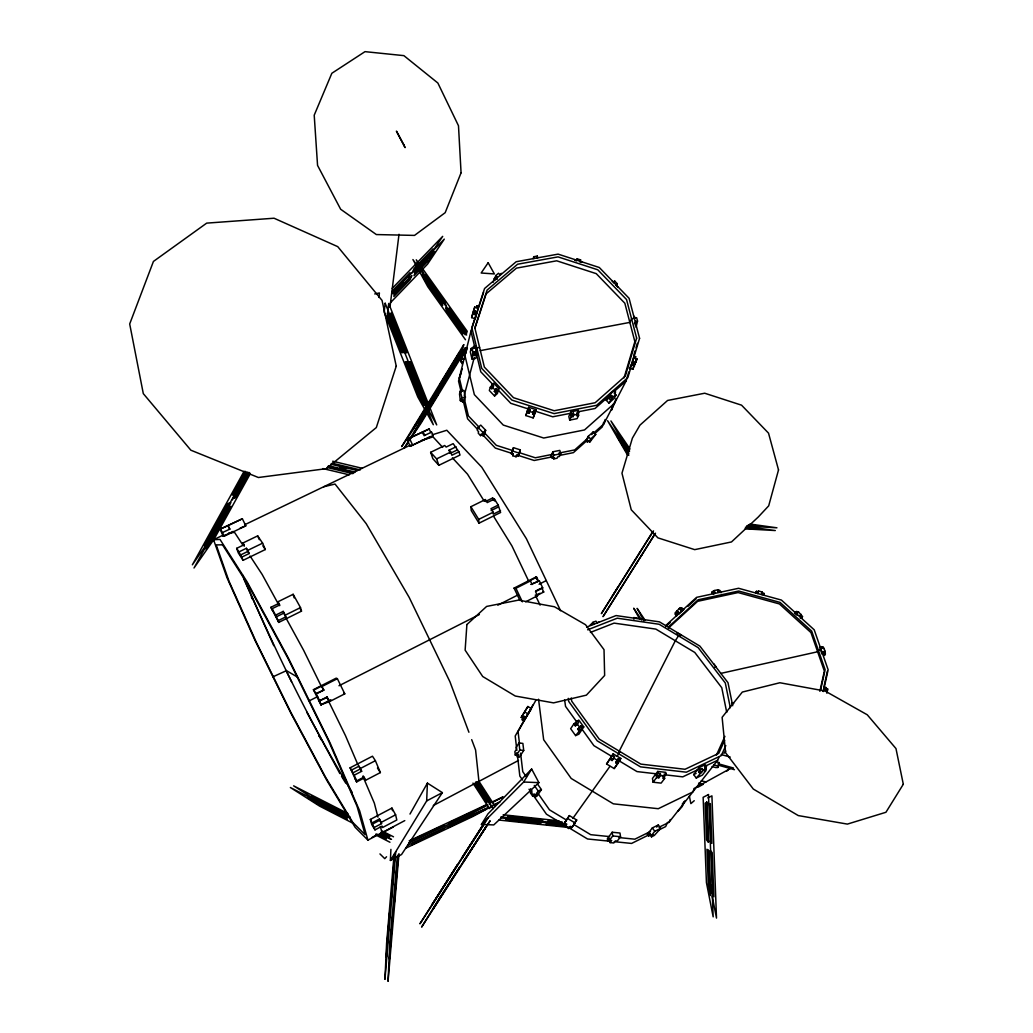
<?xml version="1.0" encoding="UTF-8"?>
<svg xmlns="http://www.w3.org/2000/svg" width="1033" height="1033" viewBox="0 0 1033 1033"><rect width="100%" height="100%" fill="white"/><g stroke="black" fill="none" stroke-linecap="round" stroke-linejoin="round"><path stroke-width="1.5" d="M390.397 860.463L426.668 800.924L427.404 783.117L442.369 792.621L401.54 854.523L390.397 860.463L390.913 849.384M394.102 854.381L386.6 943.336L384.947 979.374L395.742 851.683M378.93 297.452L379.408 292.959L374.734 293.953M387.814 310.83L388.718 303.444L436.714 424.899L421.167 397.059L407.041 361.382M387.969 323.226L388.95 315.285M389.945 307.343L399.009 234.284M825.29 689.941L825.664 688.249L827.588 688.791L827.213 690.483L827.588 689.786L825.664 689.243L826.038 687.552L824.114 687.022L823.185 691.271M826.839 693.195L827.588 689.786M819.879 691.335L824.36 671.101L810.957 632.583L779.386 603.931L738.104 592.568L697.637 601.322L668.351 628.154M820.628 689.941L825.122 669.681L811.68 631.098L780.057 602.407L738.698 591.031L698.153 599.786L668.816 626.657M823.96 686.713L827.381 671.192M823.353 691.529L828.143 669.771L814.198 629.794L781.413 600.07L738.582 588.281L696.565 597.358L666.156 625.172M762.134 592.012L761.825 592.787L763.929 593.368L763.516 595.047L763.839 594.285L761.734 593.704L761.411 594.479L762.134 592.012L758.532 591.031L757.809 593.484L758.532 591.031M758.209 591.793L756.427 591.302L756.014 592.994L756.324 592.219L758.119 592.71M712.086 766.538L715.74 767.571L717.845 767.454L718.284 765.66L718 766.292M717.845 767.454L719.278 762.612L716.231 761.76M465.96 352.86L463.675 352.124L460.795 361.757L462.603 362.363L462.113 363.887L462.5 362.312M471.629 317.596L474.754 307.111L471.629 317.596L475.27 318.771L478.873 306.439L477.039 305.845L476.42 307.769M463.675 352.124L460.912 361.821M472.52 313.955L474.354 314.536L475.348 311.062L473.514 310.468M474.354 314.536L475.348 311.062M477.039 305.845L476.575 307.705L474.586 307.175M462.448 391.055L459.311 377.949L470.945 331.231L476.303 314.768M460.292 391.003L459.517 394.051L460.344 400.662L462.087 400.326L462.474 401.927L464.204 401.592L465.418 397.072L463.804 390.332L460.292 391.003L461.906 397.757L461.118 400.765L462.861 400.43L462.474 401.927M471.203 348.444L470.312 351.917L472.029 359.058L475.761 358.361L477.143 353.17L475.4 345.978L471.203 348.444L471.681 350.445L472.133 348.702L474.018 348.341L473.527 346.326M460.344 400.662L460.744 399.164L461.118 400.765M472.029 359.058L472.972 352.163L472.133 348.702M472.933 355.61L474.806 355.262L474.857 351.801L472.972 352.163M493.012 282.371L495.84 275.514L498.513 273.254L499.817 274.61L501.367 273.306M464.23 395.419L474.289 357.353M474.806 355.262L474.857 351.801M475.851 351.465L476.768 347.966L479.596 347.424M496.641 278.794L497.144 276.87L495.84 275.514M629.226 368.135L632.829 369.298L634.055 365.204M632.829 369.298L637.012 359.006L635.205 358.425L635.695 356.772L633.875 356.191M611.471 409.636L612.401 406.55M612.233 408.177L611.691 409.985L614.777 401.863M613.163 405.078L613.628 403.541M615.9 398.725L614.545 403.27L584.523 429.948L543.732 438.031L503.278 425.079L474.354 394.632L464.915 355.442L467.368 347.901M624.048 377.858L634.869 341.652L624.836 303.237L596.248 273.642L556.697 260.807L516.461 268.128L486.117 293.863L474.896 328.429M593.316 433.356L603.763 424.046L626.114 380.945L628.813 371.919M629.717 368.91L631.06 364.404M633.745 355.378L635.101 350.871M635.992 347.863L637.348 343.356M633.461 357.573L631.822 363.074L635.153 364.016M634.572 365.94L632.764 365.359L633.332 363.435M603.659 422.342L602.291 426.9L595.073 433.344M603.763 424.046L605.144 419.475M478.137 427.404L477.259 430.283L478.628 431.729L478.202 433.15L480.552 435.629L481.856 434.493L483.018 435.719L484.322 434.583L485.691 430.309L480.758 425.105L478.137 427.404L483.057 432.595L482.166 435.448L480.991 434.209L480.552 435.629M490.326 387.207L489.319 390.5L494.575 396.013L497.364 393.586L498.926 388.666L493.645 383.114L490.326 387.207L491.798 388.757L493.206 387.543L491.721 385.993M491.798 388.757L493.709 385.89L492.237 384.328M533.157 258.689L533.764 256.726L537.302 256.094L537.741 257.837M495.595 392.747L494.329 391.43L496.253 388.563L497.519 389.88L494.575 396.013M512.768 455.721L513.285 454.352L511.361 453.732L513.44 447.676L520.335 449.884L518.23 455.927L516.59 455.398L516.061 456.767L512.768 455.721L513.272 454.081L511.361 453.461L511.877 452.092M534.384 414.75L533.144 417.9L525.81 415.55L528.702 407.286L536.088 409.649L535.546 411.405L533.777 410.837L533.17 412.438L532.615 414.194L534.384 414.75L534.926 412.993L533.17 412.438M582.108 262.266L580.094 261.607L580.611 259.929L577.15 258.805L576.621 260.484L574.903 259.916M525.81 415.55L527.011 412.387L529.077 413.058L530.226 409.701L528.16 409.042M516.061 456.767L516.565 455.127L518.204 455.656L520.335 449.884M518.23 455.927L518.708 454.016M532.615 414.194L533.777 410.837M533.144 417.9L536.088 409.649M536.682 258.056L537.302 256.094M494.329 391.43L496.253 388.563M511.361 453.732L513.44 447.676M483.018 435.719L483.47 434.312L482.166 435.448M680.695 610.348L679.533 608.282L675.453 612.556L674.962 614.067L676.835 615.797M676.964 610.632L678.371 611.936L676.86 613.86L675.453 612.556M678.371 611.936L678.126 612.685L676.718 611.381M679.533 608.282L679.288 609.044L680.786 607.675L683.846 609.522L678.513 614.415L677.106 613.098M479.222 305.781L483.599 292.3M459.311 377.949L462.267 368.82M460.989 373.468L458.536 381.048L461.17 392.036M680.295 609.199L680.786 607.675M711.698 593.239L712.254 591.702L714.281 590.553L717.819 589.791L718.116 592.283L717.819 589.791M714.578 593.045L712.809 593.42L714.849 592.271L714.281 590.553M719.045 591.651L719.614 590.114L717.548 590.553M577.15 258.805L576.427 260.755L574.71 260.2M579.887 261.878L580.611 259.929M526.895 412.064L528.702 407.286M529.077 413.058L530.226 409.701M408.409 276.896L410.049 272.622L392.617 290.635L392.243 293.566L403.025 282.448M412.399 272.764L414.052 268.477L432.982 248.914L427.326 257.359L413.458 271.666M755.807 592.839L756.427 591.302M763.297 594.892L763.929 593.368M613.873 282.939L614.687 281.041L617.192 283.636L616.378 285.534M718.439 764.497L719.278 762.612M552.849 451.783L550.989 455.902L551.415 457.58L553.352 457.193L553.765 458.884L557.084 458.226L557.717 456.857L559.37 456.534L560.661 453.797L559.809 450.401L552.849 451.783L553.701 455.179L552.448 457.916L554.385 457.529L553.765 458.884M570.952 411.78L568.809 416.506L569.712 420.108L577.098 418.649L578.57 415.524L578.39 410.321L570.952 411.78L571.146 416.983L569.712 420.108M659.002 827.265L668.958 822.358L717.638 760.262L718.929 757.396M725.799 745.581L721.279 755.614L686.351 772.193L640.486 766.86L597.229 740.842L568.731 701.472L568.292 698.334M716.424 755.11L724.921 736.335M724.624 740.338L718.748 753.341L685.034 769.275L640.834 764.11L599.166 739.06L571.688 701.136L571.249 697.972M551.415 457.58L552.035 456.224L552.448 457.916M571.146 416.983L573.225 416.57L573.496 413.187L571.404 413.587M694.073 789.135L692.769 791.988L658.266 808.71L613.331 803.829L571.197 778.456L543.668 739.731L538.542 699.238M573.225 416.57L573.496 413.187M684.763 800.885L682.129 806.631L677.855 811.396M798.47 611.846L797.192 613.06L795.81 611.82L795.475 612.569L796.753 611.355L798.122 612.595L798.47 611.846L802.499 616.559L801.789 618.057M668.958 822.358L670.275 819.518M667.615 822.333L665.639 826.594L658.55 830.106M578.854 412.128L577.073 412.477L576.801 415.873L578.57 415.524M801.234 614.351L799.955 615.565L801.569 617.024L801.221 617.773L802.499 616.559M634.83 323.239L635.708 321.444L637.529 321.095L636.638 317.699L634.817 318.048L634.378 316.356M635.347 325.214L636.225 323.419L635.708 321.444M637.529 321.095L636.005 327.241M588.151 436.404L586.047 440.613L587.26 441.892L588.694 440.626L589.92 441.904L595.744 434.428L593.278 431.846L588.151 436.404L590.618 438.986L589.197 441.788L587.971 440.51L587.26 441.892M615.513 392.011L614.196 393.16L615.991 395.006L614.338 398.234L608.915 403.051L606.281 400.313L608.708 395.471L614.183 390.629L615.513 392.011L614.674 393.638M617.579 763.839L620.807 758.429L613.176 753.845L606.578 763.981L614.183 768.565L617.579 763.839L615.745 762.741L616.52 761.231L618.225 758.842L620.045 759.952M610.542 399.848L609.225 398.48L611.575 395.497L612.892 396.879L608.915 403.051M591.844 434.673L593.278 431.846M609.225 398.48L611.575 395.497M619.994 751.585L617.153 756.233M679.675 633.978L675.311 640.783L618.767 752.076M615.745 762.741L618.225 758.842M680.373 636.108L681.044 634.791M614.183 768.565L620.807 758.429M609.935 759.242L612.078 760.533L614.545 756.634L612.401 755.343L606.578 763.981M612.078 760.533L614.545 756.634M676.938 634.055L677.609 632.738M589.92 441.904L590.631 440.51L589.197 441.788M612.401 755.343L613.176 753.845M821.429 646.619L822.01 648.298L823.856 647.885L825.044 651.281L823.198 651.694L823.895 653.682L822.048 654.096L819.582 647.032L822.888 646.929L823.482 648.621M635.695 356.772L634.804 358.49L636.625 359.071L636.134 360.711L637.012 359.006M568.744 828.479L570.293 826.31L572.037 827.356L576.698 820.008L569.377 815.605L563.966 823.637L566.019 824.863L565.245 826.361L568.744 828.479L569.519 826.981L571.262 828.027L572.024 826.529M572.037 827.356L572.811 825.858L571.262 828.027M822.152 648.388L822.888 646.929M825.044 651.281L825.367 653.992L823.521 654.406L823.198 651.694M632.764 365.359L634.21 361.731L636.031 362.312M565.245 826.361L566.781 824.192L564.741 822.952L565.516 821.467L563.966 823.637M564.741 822.952L569.377 815.605M823.521 654.406L823.895 653.682M825.367 653.992L824.618 655.439L823.624 652.624M825.664 688.249L826.038 687.552M826.826 690.186L827.588 688.791M244.15 471.229L192.37 564.793L212.372 536.062L230.863 502.632M245.454 471.371L232.36 495.014L234.078 494.355L246.409 472.068M246.603 473.062L194.01 567.995L214.012 539.239L250.244 473.811M232.399 499.856L247.804 472.004M247.894 473.204L234.026 498.229L235.744 497.557L249.624 472.494M409.985 814.056L427.404 783.117M636.251 563.773L637.116 562.275M640.899 556.4L641.738 554.928M522.233 719.807L522.982 718.503L521.226 717.444L527.876 706.495L531.401 708.625L523.989 720.866L522.233 719.807L524.402 716.243L523.666 717.548L521.897 716.489L522.646 715.185M532.886 705.023L515.209 736.025L516.874 750.449M535.753 700.503L518.062 731.519L519.509 743.876M521.226 717.444L527.876 706.495M634.598 560.777L635.45 559.279M639.246 553.404L640.086 551.932M481.417 824.45L523.666 782.02L531.659 769.043L538.903 782.64L493.761 824.928L481.417 824.45L487.95 813.888L531.659 769.043M612.104 596.48L617.786 587.325M652.598 531.943L601.374 613.641L653.515 530.885M655.116 533.57L603.027 616.662L655.503 533.235M527.101 715.417L531.401 708.625M598.869 622.073L597.139 622.757L595.938 621.156L592.955 622.318L589.908 625.365M518.979 742.947L516.087 747.453L516.319 749.429L514.873 751.675L515.273 755.058L517.21 755.291L517.417 756.969L519.354 757.202L523.718 750.462L522.879 743.411L518.979 742.947L519.806 750.01L516.9 754.503L518.85 754.736L517.417 756.969M515.273 755.058L516.707 752.825L516.9 754.503M486.285 819.556L419.94 923.812L488.402 817.439M573.883 723.875L570.655 728.704L575.613 735.599L578.88 734.179L583.774 726.948L578.777 720.04L573.883 723.875L575.278 725.812L576.918 725.101L575.523 723.165M575.278 725.812L578.545 722.674L577.137 720.737M408.59 441.698L404.174 448.257L465.341 347.63L464.204 352.24L420.947 423.336L410.346 439.077M532.615 796.069L534.1 793.861L535.223 795.462L536.811 794.739L535.326 796.947L534.203 795.345L532.615 796.069L530.355 792.84L531.84 790.619L530.523 788.747M578.867 730.783L577.679 729.13L580.946 726.005L582.134 727.658L575.613 735.599M577.679 729.13L580.946 726.005M535.223 795.462L538.206 791.033L541.408 789.586L537.483 783.982M541.408 789.586L536.915 796.223L535.326 796.947M572.85 818.368L609.883 766.421M573.896 823.921L576.698 820.008M612.195 832.236L607.378 838.68L607.649 840.526L609.819 840.746L610.09 842.592L613.822 842.98L615.436 840.836L617.295 841.03L620.536 836.743L619.981 833.037L612.195 832.236L612.75 835.942L609.522 840.242L611.704 840.462L610.09 842.592M657.724 771.419L652.469 778.443L653.101 782.213L661.12 783.117L664.645 778.469L664.322 776.584L666.091 774.234L665.769 772.348L657.724 771.419L658.047 773.304L656.291 775.654L656.601 777.539L653.101 782.213M607.649 840.526L609.25 838.396L609.522 840.242M656.601 777.539L658.86 777.797L658.538 775.912L660.307 773.562L658.047 773.304M658.86 777.797L660.629 775.46L660.307 773.562M666.091 774.234L664.167 774.014L664.503 775.899L662.734 778.249L664.645 778.469M647.381 834.315L652.34 827.924L658.344 824.967L660.771 828.324L654.354 835.4L651.474 836.833L650.274 835.155L648.595 835.981L647.381 834.315L649.783 833.127M706.482 766.434L705.023 767.132L706.314 768.862L704.506 771.186L705.965 770.489L702.35 775.099L696.242 778.03L693.672 774.582L699.07 767.622L705.203 764.717L706.482 766.434L704.674 768.759M648.595 835.981L650.235 833.863L651.449 835.542L653.127 834.716L651.474 836.833M699.832 773.407L698.553 771.677L702.078 768.539L703.37 770.269L696.242 778.03M656.678 827.097L658.344 824.967M698.553 771.677L702.078 768.539M651.449 835.542L654.767 831.281L660.771 828.324M682.258 804.074L683.936 801.944M723.901 753.38L725.721 751.068M386.549 856.757L384.767 858.655L379.95 853.929M390.526 302.617L427.585 264.086L444.293 239.127L391.636 293.643M394.335 294.031L411.805 275.966M415.072 272.57L425.983 261.284L442.705 236.35L392.217 288.362M726.638 771.251L730.099 767.919M800.278 618.25L801.569 617.024M795.81 611.82L794.532 613.034L796.83 615.113M665.691 626.669L670.365 622.395M687.875 606.371L696.048 598.882M680.941 609.586L682.439 608.217M588.668 437.501L574.735 449.91L558.982 453.061M586.641 440.846L573.392 452.648L559.279 455.476M590.618 438.986L595.744 434.428M610.58 394.722L595.047 408.487L577.821 411.87M614.17 391.533L626.114 380.945M606.281 400.313L608.45 398.389M612.892 396.879L615.991 395.006M483.057 432.595L485.691 430.309M694.241 800.704L690.87 803.635L689.373 796.081M497.519 389.88L498.926 388.666M614.687 281.041L613.344 282.216L612.091 280.924M617.192 283.636L615.849 284.811L617.824 287.032M495.827 277.993L497.144 276.87M694.073 788.476L731.816 767.739M697.985 787.185L703.266 784.292L698.605 783.156M488.002 804.888L472.946 812.919L408.797 843.018M492.108 802.706L503.058 796.869L490.055 802.964M498.836 802.641L472.817 816.522L405.711 848.196M372.203 837.324L377.704 834.419M223.296 535.042L213.547 539.73L226.976 577.667L255.112 640.576L290.738 712.873L326.79 780.315L355.094 827.265L367.916 840.126L404.781 820.615M433.305 805.533L518.476 760.469M379.653 834.225L393.392 826.955M370.369 819.427L391.933 808.077L395.613 814.805L396.814 819.995L382.546 827.536L382.171 826.103L375.005 829.886L371.751 824.592L370.369 819.427L375.005 829.886M372.19 822.81L379.395 819.014L381.229 822.384L381.539 823.624L374.346 827.42M372.526 824.05L379.718 820.254L379.395 819.014M381.229 822.384L395.613 814.805M426.668 800.924L442.369 792.621M356.63 781.929L355.21 778.624L356.63 780.909L364.094 777.023L365.514 780.328L380.376 772.581L375.392 760.688L372.474 756.208L350.097 767.803L356.63 781.929L364.068 778.056L365.514 780.328M351.517 770.076L359.006 766.189L361.653 771.302L354.177 775.202L350.097 767.803M360.44 768.462L375.392 760.688M352.744 772.916L360.22 769.043L361.653 771.302M317.673 696.578L309.358 700.787L308.609 700.297M338.992 685.757L479.351 614.545M497.803 605.183L517.688 595.085M539.084 584.239L546.276 580.585M321.379 705.126L319.3 700.89L326.919 697.017L329.553 701.588L344.777 693.84L337.378 678.694L336.241 678.126L313.425 689.67L320.85 704.79L329.553 701.588M535.753 590.928L540.556 588.487M319.3 700.89L327.474 697.34M539.355 580.817L531.156 584.407L539.355 580.817L542.751 587.958L535.52 591.625L537.496 595.783L525.642 601.813M320.85 704.79L330.805 699.715M535.985 595.357L540.039 593.291M542.751 587.958L541.757 587.867L543.732 592.012L536.527 595.679L537.496 595.783M707.876 797.902L711.918 795.849L716.502 918.092L712.202 896.295M519.844 600.225L514.06 588.113L535.727 577.15L536.695 577.215L538.374 580.753M313.942 689.992L321.586 686.119L323.897 690.044L316.253 693.931L313.425 689.67M536.695 577.215L529.477 580.869L530.433 580.933L532.124 584.484M322.115 686.428L337.378 678.694M514.06 588.113L515.919 588.281L530.433 580.933M315.724 693.608L323.897 690.044M300.487 607.598L301.494 611.136L278.729 622.408L278.174 620.665L285.792 616.895L285.263 615.139L300.487 607.598L293.14 594.298L277.954 601.774L279.659 605.674M478.989 523.189L478.692 519.392L493.18 512.226L490.985 508.675L498.203 505.111L494.42 499.029L487.214 502.593L485.342 499.572L470.893 506.699L471.229 510.534L478.989 523.189L500.618 512.471L498.203 505.111M500.514 510.573L493.309 514.137L493.18 512.226M278.729 622.408L270.904 607.301L278.497 603.556M494.42 499.029L494.549 500.966L492.676 497.958L485.484 501.509L485.342 499.572M270.904 607.301L272.635 610.49L272.079 608.721L279.698 604.964L277.954 601.774M278.174 620.665L275.579 615.151L283.21 611.381L285.263 615.139M276.134 616.908L283.752 613.15L283.21 611.381M491.114 510.586L498.306 507.022M650.48 831.475L634.843 839.183L619.077 837.569M650.028 834.302L631.576 843.432L614.273 841.675M708.586 804.449L710.342 803.584L711.853 843.38L709.955 841.314M236.66 548.342L238.959 551.893L246.396 548.291L247.752 550.357L262.614 543.164L265.339 549.53L243.091 560.325L238.3 552.913L236.66 548.342L244.072 544.753L242.923 543.009L257.682 535.869L262.614 543.164M430.632 452.312L436.61 458.884L450.762 452.028L451.86 455.243L458.91 451.834L460.008 455.049L438.857 465.315L432.879 458.717L430.632 452.312L444.706 445.507L446.14 447.057L453.164 443.661L458.91 451.834M240.353 555.07L247.778 551.467L249.147 553.546L241.709 557.149L238.959 551.893M451.563 452.725L457.193 450.001M450.156 453.41L449.058 450.194L456.095 446.785M220.623 529.077L222.353 532.602L229.83 529.141L228.099 525.603L220.055 529.141L223.231 536.192L224.419 536.114L245.815 525.823L242.355 518.76L220.055 529.141M424.021 435.681L431.574 432.181L433.227 435.642L410.217 446.23L406.925 439.348L429.147 428.979L430.8 432.427L431.574 432.181M244.705 524.751L410.269 445.12M223.231 536.192L233.135 531.427M240.211 528.031L245.815 525.823M410.217 446.23L430.451 436.494M228.099 525.603L242.355 518.76M406.925 439.348L429.147 428.979M693.672 774.582L696.126 773.42M703.37 770.269L706.314 768.862M698.747 769.249L682.761 776.855L665.407 774.853M704.558 766.486L717.638 760.262M407.557 845.394L488.493 807.264M492.831 805.211L500.062 801.815M409.171 840.849L487.176 804.307M714.668 667.473L716.127 666.84L713.751 663.767M582.134 727.658L583.774 726.948M590.398 632.428L614.067 623.119L655.865 629.11L694.77 652.443L721.77 687.733L726.728 712.37M587.635 629.82L617.256 618.199L659.157 624.268L698.192 647.665L725.308 683.007L730.305 707.682M592.671 624.5L594.156 623.919L592.955 622.318M586.641 627.083L616.081 615.565L659.467 621.866L699.883 646.103L727.994 682.697L732.694 705.746M432.168 434.828L446.798 430.257L481.765 467.2L526.417 538.748L560.596 610.735M421.722 440.342L433.008 436.894L442.705 447.379M323.639 486.788L335.041 484.051L366.186 523.641L409.197 597.436L449.988 681.896L468.917 732.255M821.132 649.68L818.368 650.299L817.632 651.758L720.582 673.451M822.823 652.43L824.67 652.017M718.387 591.509L720.453 591.057L721.021 592.787M552.668 454.313L535.326 457.787L518.811 452.506M553.701 455.179L560.661 453.797M551.441 457.038L534.177 460.486L517.74 455.243M569.984 413.407L552.758 416.79L534.771 411.018M570.681 415.176L572.773 414.762M573.948 414.995L577.524 414.298M461.906 397.757L465.418 397.072M633.5 318.164L635.321 317.828M634.314 318.28L631.576 318.797L629.846 322.399L480.229 350.639M472.52 353.893L474.392 353.544M475.27 353.518L477.143 353.17M634.404 323.768L636.225 323.419M229.83 529.141L227.751 525.655M222.353 532.602L224.419 536.114M228.9 532.912L234.568 532.408L243.181 545.553M213.547 539.73L219.99 539.42L247.068 581.811L288.31 657.944L330.315 743.437L359.665 810.866L367.916 840.126M523.666 782.02L538.903 782.64M747.453 525.461L758.196 526.068L748.667 524.751M746.717 526.094L776.945 527.811L749.829 524.041M745.787 528.212L756.53 528.819L745.413 527.282M745.051 528.844L775.292 530.549L746.562 526.572M542.751 591.922L543.732 592.012M612.75 835.942L620.536 836.743M609.612 836.601L590.682 834.677L574.206 824.734M609.56 841.198L587.532 838.977L546.457 814.211L529.025 789.251M501.225 817.929L565.296 824.799M565.051 825.548L545.837 824.282L566.368 826.477M498.965 820.047L568.421 827.459M503.174 814.766L559.176 820.848M562.146 821.958L547.722 821.196L561.913 822.733M500.902 816.909L562.378 823.572M655.942 773.769L637.012 771.586L619.49 761.05M660.629 775.46L664.503 775.899M656.291 775.654L658.538 775.912M662.411 776.364L664.322 776.584M519.806 750.01L523.718 750.462M731.764 703.279L733.65 703.525M637.335 618.083L633.681 617.553L633.965 619.219M330.676 464.179L357.263 470.506M328.546 465.767L355.158 472.081M327.965 466.387L354.319 472.662M327.164 467.523L352.886 473.631M322.851 468.569L349.244 474.818M332.691 461.234L362.376 468.336M332.122 463.197L360.259 469.912M339.741 467.11L345.784 468.556M701.317 780.806L705.965 781.942M721.15 754.529L730.215 757.073M718.025 763.671L733.482 768.023M719.007 765.363L734.437 769.701M713.829 764.911L718.413 766.202M528.78 409.094L510.793 403.335L498.565 390.487M527.553 410.63L529.619 411.302M529.684 411.457L533.235 412.606M512.807 450.582L496.292 445.313L484.49 432.853M512.407 450.969L519.302 453.177M513.259 453.81L495.336 448.077L482.011 434.028M474.806 312.702L476.639 313.296M473.062 312.315L474.883 312.909M461.583 358.567L463.869 359.303M347.837 813.5L293.617 785.842L322.787 804.397L348.16 817.387M382.081 830.984L393.496 836.807M350.239 817.219L321.289 802.421L311.411 796.146L348.173 814.934M380.841 832.856L389.415 837.234L389.919 836.265L381.435 831.927M350.2 818.175L290.363 787.52L319.546 806.089L353.338 823.443M380.118 833.502L391.52 839.338M380.596 833.98L390.474 839.028M376.077 833.889L386.058 839.016L386.536 838.06L379.473 834.432M375.857 835.013L389.945 842.244M343.615 693.208L344.777 693.84M297.53 677.144L286.477 670.649L272.97 676.796M611.407 756.182L593.898 745.645L582.005 729.182M613.77 758.145L617.45 760.365M610.71 757.731L612.853 759.023M616.52 761.231L618.341 762.328M524.764 711.944L528.302 714.074M567.84 818.588L575.161 823.004M565.968 819.776L549.491 809.846L537.509 792.724M610.748 397.124L612.065 398.493M495.336 277.438L497.131 279.349M608.708 395.471L610.038 396.853M494.019 278.561L495.311 279.917M492.999 384.638L480.771 371.79L476.226 353.028M495.737 390.203L497.002 391.533M492.302 387.104L494.846 389.777M479.118 427.197L468.388 415.886L464.191 398.338M477.569 429.341L467.575 418.791L463.042 399.874M449.058 450.194L450.762 452.028M452.415 457.864L467.51 474.16L484.283 501.263M710.304 850.521L712.202 852.625L713.88 896.812L711.595 885.255M699.07 767.622L700.361 769.353M700.271 770.863L701.562 772.594M576.517 721.576L565.529 706.365L564.664 700.077M576.905 723.384L579.306 726.715M652.34 827.924L654.767 831.281M579.306 728.42L580.507 730.073M467.29 331.386L416.26 259.812L431.135 286.98L443.105 303.779M446.798 308.944L465.212 334.808M466.632 335.054L412.929 259.567L427.791 286.735L465.483 339.754M534.281 785.416L538.206 791.033M526.443 776.919L522.763 771.651L520.593 753.134M530.639 790.232L531.956 792.117M522.595 780.044L519.844 776.106L517.43 755.265M629.962 448.942L610.929 420.947L628.258 451.447M629.575 450.026L620.794 437.127L629.536 451.653M628.413 451.408L607.598 420.741L627.625 455.23M628.852 453.707L617.45 436.92L628.8 455.308M645.121 620.278L637.116 608.372L643.946 620.794M262.873 545.876L265.339 549.53M641.713 620.097L633.707 608.205L639.789 619.245M250.089 556.051L262.15 574.438L278.277 603.931M377.458 768.074L380.376 772.581M478.576 780.728L495.181 806.463M478.111 781.891L491.024 801.944L490.326 802.693L476.962 781.955M476.587 783.246L492.999 808.71M475.8 781.929L491.488 806.321L489.345 808.568L472.985 783.104M475.322 783.079L487.356 801.789L486.672 802.538L474.457 783.543M493.516 516.177L511.968 545.992L528.457 580.662M352.059 792.246C309.861 722.855 274.636 649.357 242.471 574.852M341.523 776.3L345.758 783.156M470.893 506.699L478.692 519.392M300.022 608.476L301.494 611.136M283.752 613.15L285.792 616.895M285.96 617.979L303.625 650.274L321.108 685.925M272.079 608.721L275.579 615.151M379.718 820.254L381.539 823.624M306.646 711.944L339.844 773.549M273.797 645.702L243.568 578.493M285.896 670.301L291.577 681.832M321.586 686.119L323.355 689.734M326.919 697.017L328.998 701.252M328.778 701.575L345.474 735.638L358.025 764.988M316.253 693.931L319.83 701.226M424.783 435.435L423.13 431.975L422.368 432.22L423.478 434.531M409.52 438.509L412.838 445.443M535.727 577.15L537.005 579.836M535.314 595.073L540.104 605.144M515.919 588.281L522.362 601.813M251.329 596.829L252.233 598.895M241.709 557.149L243.091 560.325M242.923 543.009L244.304 546.173M247.752 550.357L249.147 553.546M246.396 548.291L247.778 551.467M354.177 775.202L356.63 780.909M359.006 766.189L360.22 769.043M363.125 775.848L364.068 778.056M363.048 776.739L374.346 803.158L377.949 817.142M257.682 535.869L259.309 539.678M387.633 312.302L403.516 352.46M471.694 739.654L475.593 750.023L478.938 781.387M436.61 458.884L438.857 465.315M713.08 592.658L713.648 594.375M712.254 591.702L712.809 593.42M320.966 739.641L318.797 735.057L319.197 736.361M293.14 594.298L294.173 597.875M380.364 826.477L381.965 832.688M533.764 256.726L534.203 258.482M470.945 331.231L475.09 348.353M391.933 808.077L392.54 810.685M711.582 893.171L709.736 883.835L708.47 850.056M492.676 497.958L492.793 499.882M706.649 801.802L708.16 842.011M386.923 945.001L386.368 957.165L389.97 908.911L386.923 945.001M389.686 945.298L388.046 981.35L398.983 853.749L397.292 856.409L389.686 945.298M390.022 946.977L389.467 959.14L393.108 910.912L390.022 946.977M466.89 624.552L465.134 650.157L482.708 676.512L515.286 696.035L553.572 702.879L586.395 695.144L604.641 675.466L604.021 649.667L585.543 624.72L554.45 606.771L518.54 600.108L486.62 606.436L466.89 624.552M394.051 860.618L391.055 901.589L394.58 859.792L394.051 860.618M397.24 862.658L394.219 903.604L397.795 861.832L397.24 862.658M385.18 303.25L384.147 312.121L417.758 396.892L433.318 424.731L385.18 303.25M387.517 313.038L387.168 315.891L401.708 352.602L403.206 352.627L387.517 313.038M391.029 313.231L390.668 316.085L405.168 352.782L406.679 352.808L391.029 313.231M394.27 293.579L393.896 296.497L410.024 279.762L411.676 275.501L394.27 293.579M463.236 332.432L462.874 333.969L446.605 311.101L445.714 307.769L463.236 332.432M459.956 351.814L439.993 384.638L459.956 351.814M463.727 344.686L462.603 349.322L419.359 420.405L401.708 446.618L463.727 344.686M466.671 332.665L466.296 334.188L449.988 311.333L449.11 308.002L466.671 332.665M461.57 354.758L441.582 387.582L461.57 354.758M778.52 469.912L768.694 505.847L758.222 517.055L731.48 541.951L694.705 549.646L657.918 537.857L631.253 509.786L621.969 473.204L632.39 438.147L639.956 425.144L667.589 400.455L704.713 393.224L741.552 405.168L768.526 433.15L778.52 469.912M636.638 338.14L625.314 376.038L595.176 402.715L554.179 410.747L513.491 397.692L484.374 367.115L474.831 327.823L487.085 290.079L517.585 264.228L558.027 256.881L597.784 269.794L626.54 299.531L636.638 338.14M639.569 338.333L627.844 377.613L596.622 405.298L554.101 413.626L511.916 400.094L481.727 368.381L471.849 327.629L484.567 288.504L516.19 261.723L558.104 254.131L599.295 267.495L629.084 298.305L639.569 338.333M396.246 366.147L376.322 427.559L326.299 468.672L258.379 477.504L190.873 450.207L143.303 393.625L129.693 323.975L153.426 261.439L206.69 223.128L274.042 218.221L337.739 246.642L382.055 300.422L396.246 366.147M415.679 271.356L414.013 275.63L428.915 260.174L434.583 251.716L415.679 271.356M461.067 172.795L445.184 212.682L414.504 235.408L376.348 234.556L340.645 209.234L317.557 165.409L314.213 115.192L331.838 73.278L364.998 51.65L403.89 55.64L437.863 83.014L458.484 125.742L461.067 172.795M464.372 859.934L463.43 861.793L485.639 827.33L464.372 859.934M459.22 867.927L433.408 908.381L459.22 867.927M457.516 864.66L431.717 905.115L457.516 864.66M462.668 856.654L461.725 858.5L483.909 824.037L462.668 856.654M227.518 503.768L204.263 545.786L211.003 536.101L229.261 503.084L227.518 503.768M229.171 506.983L205.903 548.988L212.643 539.291L230.914 506.286L229.171 506.983M436.404 391.468L412.696 429.496L436.404 391.468M436.894 395.277L414.285 432.44L437.992 394.399L436.894 395.277M440.265 896.928L421.619 927.092L490.146 820.757L440.265 896.928M903.307 784.254L885.94 812.274L847.383 824.102L798.289 815.579L753.315 789.057L725.605 752.747L722.119 717.302L742.327 692.058L779.876 682.748L825.122 691.038L867.255 714.784L895.973 748.563L903.307 784.254M412.606 839.919L411.986 840.862L444.332 825.044L412.606 839.919M488.17 262.731L481.158 273.009L494.381 273.939L488.17 262.731M412.451 843.754L411.818 844.671L444.19 828.776L412.451 843.754M508.365 816.147L507.603 816.832L539.742 820.331L543.035 819.892L508.365 816.147M506.428 819.285L505.666 819.97L537.844 823.417L541.137 823.004L506.428 819.285M451.589 821.648L448.567 823.714L485.613 805.688L451.589 821.648M451.447 825.354L448.425 827.407L485.497 809.291L451.447 825.354M708.483 794.558L703.137 797.321L706.43 882.595L713.17 916.852L708.483 794.558M706.934 802.305L705.19 803.17L706.598 840.061L708.47 842.115L706.934 802.305M222.534 544.83L216.207 544.895L229.081 581.372L256.249 642.126L290.699 712.047L325.563 777.242L352.847 822.475L365.114 834.664L357.044 806.256L328.752 741.294L288.362 659.106L248.682 585.827L222.534 544.83M406.86 361.808L405.336 361.757L418.998 396.272L424.253 405.672L406.86 361.808M410.321 361.989L408.784 361.937L422.42 396.452L427.675 405.84L410.321 361.989M346.933 818.949L318.022 804.126L308.144 797.838L344.867 816.677L346.933 818.949M708.832 851.36L706.946 849.268L708.264 884.003L710.549 895.559L708.832 851.36M445.029 302.282L425.544 274.92L430.58 284.101L445.92 305.626L445.029 302.282M442.537 305.394L427.223 283.868L422.2 274.688L441.646 302.049L442.537 305.394M403.696 144.491L396.414 131.126L405.052 147.629L403.696 144.491"/></g></svg>
